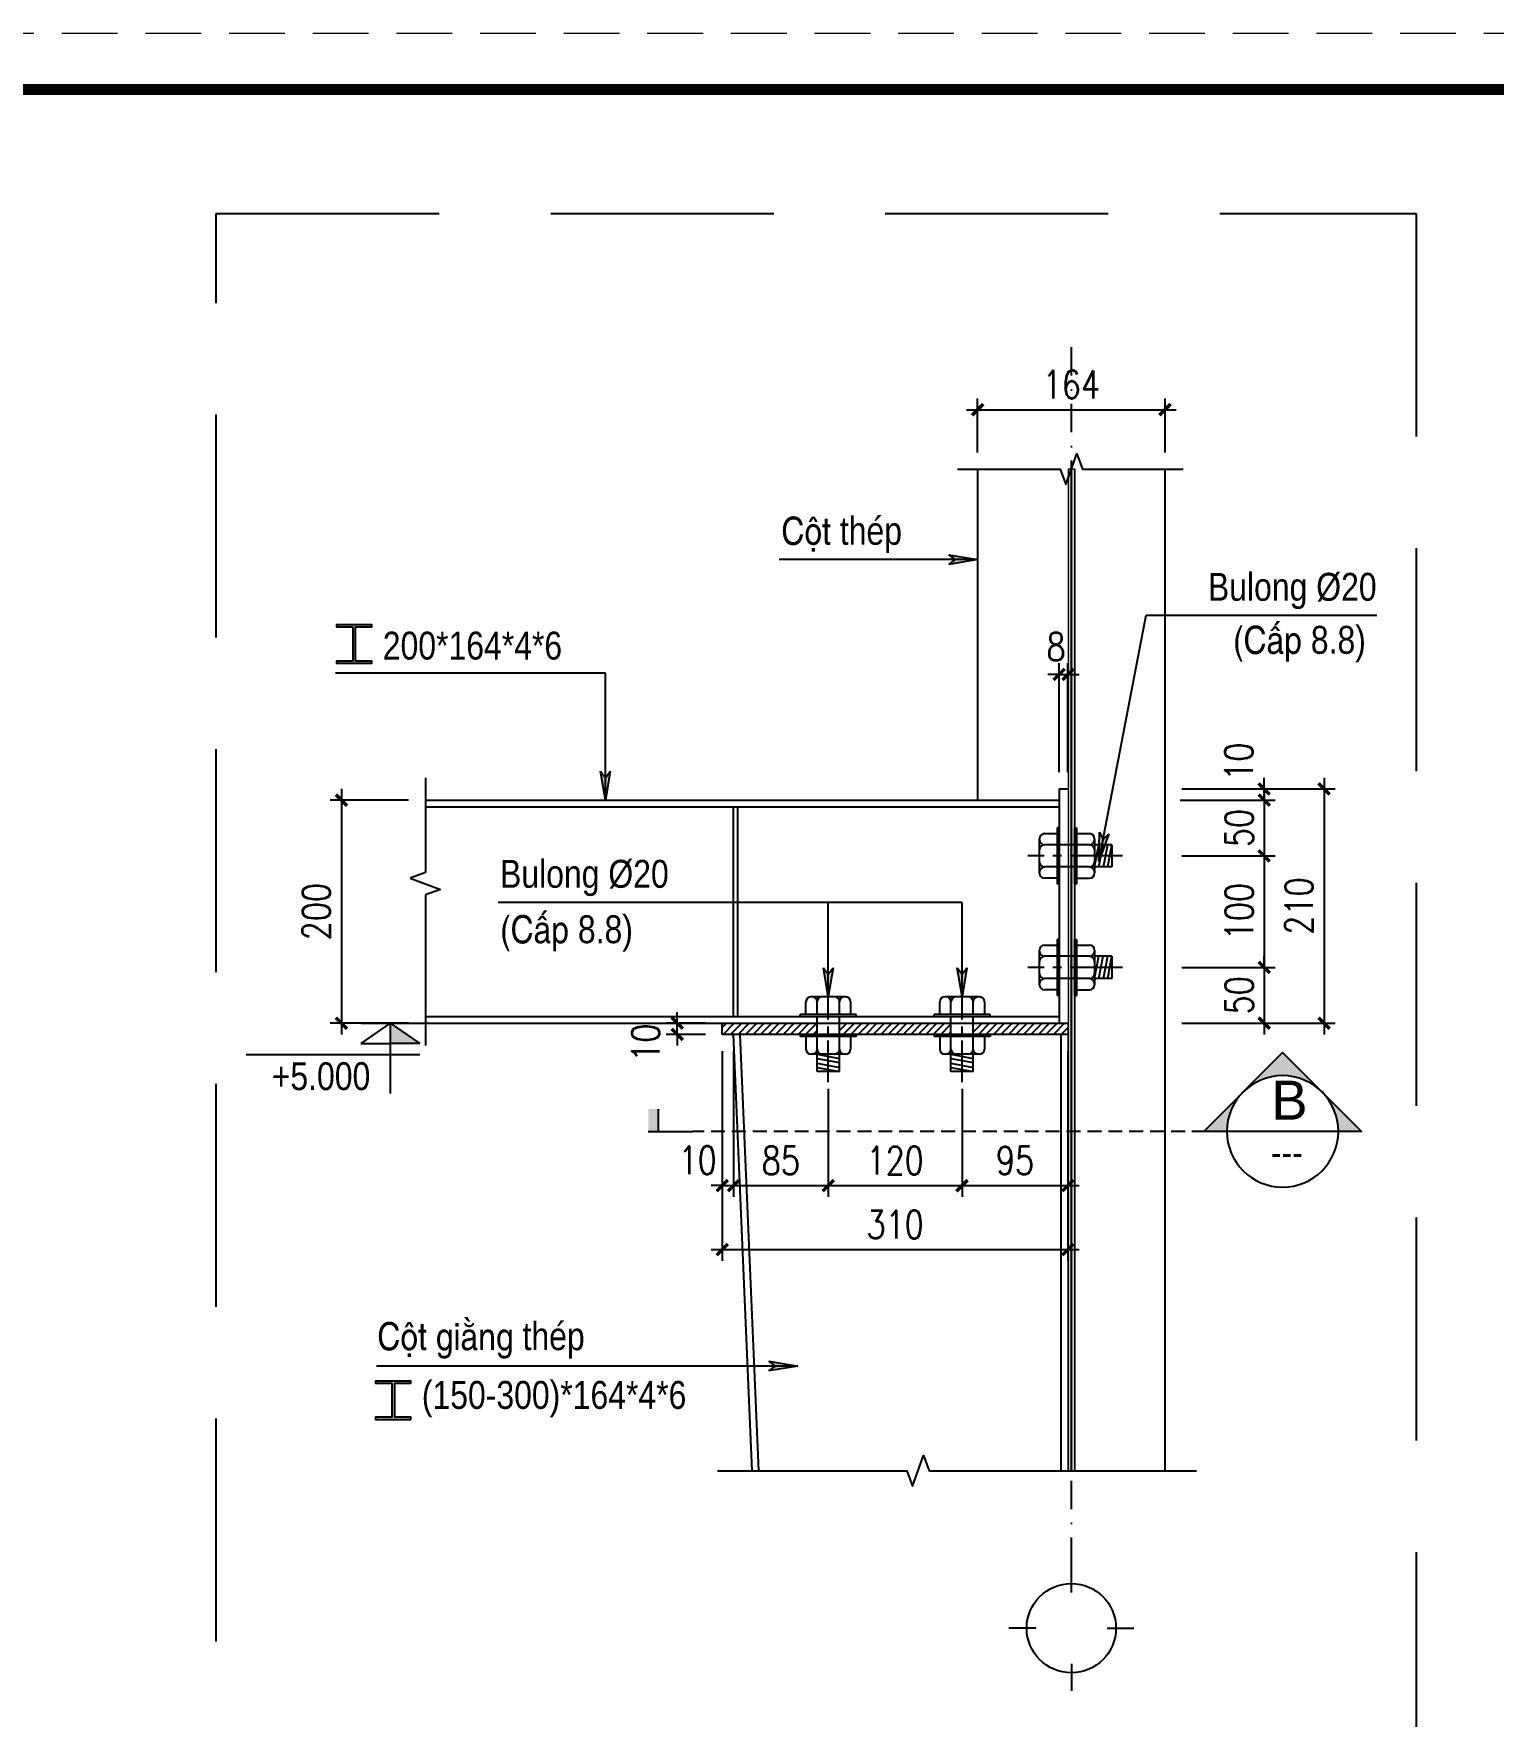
# Model space of a CAD drawing. Header units: inches. Extents: x 651127 to 1529722, y 768575 to 1021311.
# Drawn here: x 1035701 to 1048790, y 812890 to 827975 of the extents above; entities that cross this region are included whole.
import ezdxf
from ezdxf.enums import TextEntityAlignment as Align

# ---------------------------------------------------------------- set-up
doc = ezdxf.new("R2010")
doc.units = ezdxf.units.IN
doc.header["$LTSCALE"] = 1000
doc.header["$MEASUREMENT"] = 0
for name, pattern in [('CENTER2', [1.125, 0.75, -0.125, 0.125, -0.125]), ('DASHDOT', [25.4, 12.7, -6.35, 0, -6.35]), ('HIDDEN', [0.375, 0.25, -0.125]), ('HIDDEN2', [0.1875, 0.125, -0.0625])]:
    doc.linetypes.add(name, pattern=pattern)
doc.layers.get('DEFPOINTS').update_dxf_attribs({"color": 8, "lineweight": 9})
for name, color, linetype in [('DWGshare.com_1', 7, 'Continuous'), ('DWGshare.com_10', 7, 'Continuous'), ('DWGshare.com_11', 143, 'Continuous'), ('DWGshare.com_12', 51, 'Continuous'), ('DWGshare.com_2', 147, 'Continuous'), ('DWGshare.com_4', 8, 'CENTER2'), ('DWGshare.com_6', 40, 'Continuous'), ('DWGshare.com_9', 8, 'Continuous')]:
    doc.layers.add(name, color=color, linetype=linetype)
doc.layers.add('DWGshare.com_21', color=144, linetype='Continuous', lineweight=15)
doc.layers.add('DWGshare.com_22', color=7, linetype='Continuous', lineweight=18)
doc.styles.add('DWGshare.com_1', font='VHELVCN.TTF')
doc.styles.add('DWGshare.com_2', font='VHELVEB.TTF')
doc.styles.add('DWGshare.com_4', font='romans.shx', dxfattribs={"width": 0.8})
doc.styles.add('DWGshare.com_7', font='VHELVCN.TTF')
doc.dimstyles.new('DWGshare.com_4', dxfattribs={"dimscale": 100, "dimtxt": 2.5, "dimasz": 2, "dimexe": 1, "dimexo": 1.5, "dimgap": 1, "dimtad": 1, "dimdec": 0, "dimlfac": 0.5, "dimzin": 0, "dimdsep": 46, "dimtxsty": 'DWGshare.com_4', "dimblk": 'DWGshare.com_6', "dimcen": 1.5, "dimdle": 1, "dimclrd": 256, "dimclre": 256, "dimclrt": 7, "dimadec": 0, "dimazin": 0, "dimtfac": 1, "dimtdec": 0, "dimtix": 1, "dimtmove": 2, "dimatfit": 3, "dimldrblk": 'DWGshare.com_6', "dimfxl": 1, "dimtolj": 1, "dimtzin": 0, "dimarcsym": 0})
doc.dimstyles.new('DWGshare.com_6', dxfattribs={"dimscale": 100, "dimtxt": 2.5, "dimasz": 1, "dimexe": 1, "dimexo": 1.5, "dimgap": 1, "dimtad": 1, "dimdec": 0, "dimlfac": 0.1, "dimzin": 0, "dimdsep": 46, "dimtxsty": 'DWGshare.com_4', "dimblk": 'DWGshare.com_1', "dimcen": 1.5, "dimdle": 1, "dimclrd": 256, "dimclre": 256, "dimclrt": 7, "dimadec": 0, "dimazin": 0, "dimtfac": 1, "dimtdec": 0, "dimtix": 1, "dimtmove": 2, "dimatfit": 3, "dimfxl": 1, "dimtolj": 1, "dimtzin": 0, "dimarcsym": 0})

# ---------------------------------------------------------------- blocks, each defined once
blk = doc.blocks.new('DWGshare.com_1')
at = {"color": 0, "linetype": 'ByBlock', "const_width": 0.3}
blk.add_lwpolyline([(-0.5, -0.5), (0.5, 0.5)], dxfattribs=at)
blk = doc.blocks.new('*D70')
at = {"layer": 'DEFPOINTS', "color": 0, "transparency": 16777216}
for p in [(1041876, 819004), (1041976, 819004), (1041976, 817648)]:
    blk.add_point(p, dxfattribs=at)
at = {"layer": 'DWGshare.com_2', "lineweight": -2, "transparency": 16777216}
for p, q in [((1041876, 818854), (1041876, 817548)), ((1041976, 818854), (1041976, 817548)), ((1041876, 817648), (1041776, 817648)), ((1041876, 817648), (1041976, 817648)), ((1041976, 817648), (1042076, 817648))]:
    blk.add_line(p, q, dxfattribs=at)
at = {"layer": 'DWGshare.com_2', "lineweight": -2, "transparency": 16777216, "xscale": 100, "yscale": 100, "zscale": 100}
blk.add_blockref('DWGshare.com_1', (1041876, 817648), dxfattribs=at)
at = {"layer": 'DWGshare.com_2', "lineweight": -2, "transparency": 16777216, "xscale": 100, "yscale": 100, "zscale": 100, "rotation": 180}
blk.add_blockref('DWGshare.com_1', (1041976, 817648), dxfattribs=at)
at = {"layer": 'DWGshare.com_2', "color": 7, "transparency": 16777216, "insert": (1041655, 817876), "char_height": 250, "attachment_point": 5, "style": 'DWGshare.com_4'}
blk.add_mtext('\\A1;10', dxfattribs=at)
blk = doc.blocks.new('*D71')
at = {"layer": 'DEFPOINTS', "color": 0, "transparency": 16777216}
for p in [(1041976, 819004), (1042826, 818666), (1042826, 817648)]:
    blk.add_point(p, dxfattribs=at)
at = {"layer": 'DWGshare.com_2', "lineweight": -2, "transparency": 16777216}
for p, q in [((1041976, 818854), (1041976, 817548)), ((1042826, 818516), (1042826, 817548)), ((1041876, 817648), (1042926, 817648))]:
    blk.add_line(p, q, dxfattribs=at)
at = {"layer": 'DWGshare.com_2', "lineweight": -2, "transparency": 16777216, "xscale": 100, "yscale": 100, "zscale": 100, "rotation": 180}
blk.add_blockref('DWGshare.com_1', (1041976, 817648), dxfattribs=at)
at = {"layer": 'DWGshare.com_2', "lineweight": -2, "transparency": 16777216, "xscale": 100, "yscale": 100, "zscale": 100}
blk.add_blockref('DWGshare.com_1', (1042826, 817648), dxfattribs=at)
at = {"layer": 'DWGshare.com_2', "color": 7, "transparency": 16777216, "insert": (1042401, 817873), "char_height": 250, "attachment_point": 5, "style": 'DWGshare.com_4'}
blk.add_mtext('\\A1;85', dxfattribs=at)
blk = doc.blocks.new('*D49')
at = {"layer": 'DEFPOINTS', "color": 0, "transparency": 16777216}
for p in [(1042826, 818666), (1044026, 818666), (1044026, 817648)]:
    blk.add_point(p, dxfattribs=at)
at = {"layer": 'DWGshare.com_2', "lineweight": -2, "transparency": 16777216}
for p, q in [((1042826, 818516), (1042826, 817548)), ((1044026, 818516), (1044026, 817548)), ((1042726, 817648), (1044126, 817648))]:
    blk.add_line(p, q, dxfattribs=at)
at = {"layer": 'DWGshare.com_2', "lineweight": -2, "transparency": 16777216, "xscale": 100, "yscale": 100, "zscale": 100, "rotation": 180}
blk.add_blockref('DWGshare.com_1', (1042826, 817648), dxfattribs=at)
at = {"layer": 'DWGshare.com_2', "lineweight": -2, "transparency": 16777216, "xscale": 100, "yscale": 100, "zscale": 100}
blk.add_blockref('DWGshare.com_1', (1044026, 817648), dxfattribs=at)
at = {"layer": 'DWGshare.com_2', "color": 7, "transparency": 16777216, "insert": (1043426, 817873), "char_height": 250, "attachment_point": 5, "style": 'DWGshare.com_4'}
blk.add_mtext('\\A1;120', dxfattribs=at)
blk = doc.blocks.new('*D72')
at = {"layer": 'DEFPOINTS', "color": 0, "transparency": 16777216}
for p in [(1044976, 819004), (1044026, 818666), (1044976, 817648)]:
    blk.add_point(p, dxfattribs=at)
at = {"layer": 'DWGshare.com_2', "lineweight": -2, "transparency": 16777216}
for p, q in [((1044976, 818854), (1044976, 817548)), ((1044026, 818516), (1044026, 817548)), ((1043926, 817648), (1045076, 817648))]:
    blk.add_line(p, q, dxfattribs=at)
at = {"layer": 'DWGshare.com_2', "lineweight": -2, "transparency": 16777216, "xscale": 100, "yscale": 100, "zscale": 100, "rotation": 180}
blk.add_blockref('DWGshare.com_1', (1044026, 817648), dxfattribs=at)
at = {"layer": 'DWGshare.com_2', "lineweight": -2, "transparency": 16777216, "xscale": 100, "yscale": 100, "zscale": 100}
blk.add_blockref('DWGshare.com_1', (1044976, 817648), dxfattribs=at)
at = {"layer": 'DWGshare.com_2', "color": 7, "transparency": 16777216, "insert": (1044501, 817873), "char_height": 250, "attachment_point": 5, "style": 'DWGshare.com_4'}
blk.add_mtext('\\A1;95', dxfattribs=at)
blk = doc.blocks.new('*D50')
at = {"layer": 'DEFPOINTS', "color": 0, "transparency": 16777216}
for p in [(1041876, 819004), (1044976, 819002), (1044976, 817074)]:
    blk.add_point(p, dxfattribs=at)
at = {"layer": 'DWGshare.com_2', "lineweight": -2, "transparency": 16777216}
for p, q in [((1041876, 818854), (1041876, 816974)), ((1044976, 818852), (1044976, 816974)), ((1041776, 817074), (1045076, 817074))]:
    blk.add_line(p, q, dxfattribs=at)
at = {"layer": 'DWGshare.com_2', "lineweight": -2, "transparency": 16777216, "xscale": 100, "yscale": 100, "zscale": 100, "rotation": 180}
blk.add_blockref('DWGshare.com_1', (1041876, 817074), dxfattribs=at)
at = {"layer": 'DWGshare.com_2', "lineweight": -2, "transparency": 16777216, "xscale": 100, "yscale": 100, "zscale": 100}
blk.add_blockref('DWGshare.com_1', (1044976, 817074), dxfattribs=at)
at = {"layer": 'DWGshare.com_2', "color": 7, "transparency": 16777216, "insert": (1043426, 817299), "char_height": 250, "attachment_point": 5, "style": 'DWGshare.com_4'}
blk.add_mtext('\\A1;310', dxfattribs=at)
blk = doc.blocks.new('*D51')
at = {"layer": 'DEFPOINTS', "color": 0, "transparency": 16777216}
for p in [(1045832, 821104), (1045846, 821204), (1046735, 821104)]:
    blk.add_point(p, dxfattribs=at)
at = {"layer": 'DWGshare.com_2', "lineweight": -2, "transparency": 16777216}
for p, q in [((1046735, 821204), (1046735, 821304)), ((1045982, 821104), (1046835, 821104)), ((1045996, 821204), (1046835, 821204)), ((1046735, 821204), (1046735, 821104)), ((1046735, 821104), (1046735, 821004))]:
    blk.add_line(p, q, dxfattribs=at)
at = {"layer": 'DWGshare.com_2', "lineweight": -2, "transparency": 16777216, "xscale": 100, "yscale": 100, "zscale": 100}
for p, rotation in [((1046735, 821204), 270), ((1046735, 821104), 90)]:
    blk.add_blockref('DWGshare.com_1', p, dxfattribs=dict(at, rotation=rotation))
at = {"layer": 'DWGshare.com_2', "color": 7, "transparency": 16777216, "insert": (1046507, 821448), "char_height": 250, "attachment_point": 5, "rotation": 90, "style": 'DWGshare.com_4'}
blk.add_mtext('\\A1;10', dxfattribs=at)
blk = doc.blocks.new('*D52')
at = {"layer": 'DEFPOINTS', "color": 0, "transparency": 16777216}
for p in [(1045832, 821104), (1045846, 820604), (1046735, 820604)]:
    blk.add_point(p, dxfattribs=at)
at = {"layer": 'DWGshare.com_2', "lineweight": -2, "transparency": 16777216}
for p, q in [((1045982, 821104), (1046835, 821104)), ((1046735, 821104), (1046735, 821204)), ((1046735, 821104), (1046735, 820604)), ((1045996, 820604), (1046835, 820604)), ((1046735, 820604), (1046735, 820504))]:
    blk.add_line(p, q, dxfattribs=at)
at = {"layer": 'DWGshare.com_2', "lineweight": -2, "transparency": 16777216, "xscale": 100, "yscale": 100, "zscale": 100}
for p, rotation in [((1046735, 821104), 270), ((1046735, 820604), 90)]:
    blk.add_blockref('DWGshare.com_1', p, dxfattribs=dict(at, rotation=rotation))
at = {"layer": 'DWGshare.com_2', "color": 7, "transparency": 16777216, "insert": (1046510, 820854), "char_height": 250, "attachment_point": 5, "rotation": 90, "style": 'DWGshare.com_4'}
blk.add_mtext('\\A1;50', dxfattribs=at)
blk = doc.blocks.new('*D53')
at = {"layer": 'DEFPOINTS', "color": 0, "transparency": 16777216}
for p in [(1045846, 820604), (1045846, 819604), (1046735, 819604)]:
    blk.add_point(p, dxfattribs=at)
at = {"layer": 'DWGshare.com_2', "lineweight": -2, "transparency": 16777216}
for p, q in [((1046735, 820704), (1046735, 819504)), ((1045996, 820604), (1046835, 820604)), ((1045996, 819604), (1046835, 819604))]:
    blk.add_line(p, q, dxfattribs=at)
at = {"layer": 'DWGshare.com_2', "lineweight": -2, "transparency": 16777216, "xscale": 100, "yscale": 100, "zscale": 100}
for p, rotation in [((1046735, 820604), 90), ((1046735, 819604), 270)]:
    blk.add_blockref('DWGshare.com_1', p, dxfattribs=dict(at, rotation=rotation))
at = {"layer": 'DWGshare.com_2', "color": 7, "transparency": 16777216, "insert": (1046510, 820104), "char_height": 250, "attachment_point": 5, "rotation": 90, "style": 'DWGshare.com_4'}
blk.add_mtext('\\A1;100', dxfattribs=at)
blk = doc.blocks.new('*D54')
at = {"layer": 'DEFPOINTS', "color": 0, "transparency": 16777216}
for p in [(1045846, 819604), (1045846, 819104), (1046735, 819104)]:
    blk.add_point(p, dxfattribs=at)
at = {"layer": 'DWGshare.com_2', "lineweight": -2, "transparency": 16777216}
for p, q in [((1045996, 819604), (1046835, 819604)), ((1046735, 819604), (1046735, 819704)), ((1046735, 819604), (1046735, 819104)), ((1045996, 819104), (1046835, 819104)), ((1046735, 819104), (1046735, 819004))]:
    blk.add_line(p, q, dxfattribs=at)
at = {"layer": 'DWGshare.com_2', "lineweight": -2, "transparency": 16777216, "xscale": 100, "yscale": 100, "zscale": 100}
for p, rotation in [((1046735, 819604), 270), ((1046735, 819104), 90)]:
    blk.add_blockref('DWGshare.com_1', p, dxfattribs=dict(at, rotation=rotation))
at = {"layer": 'DWGshare.com_2', "color": 7, "transparency": 16777216, "insert": (1046510, 819354), "char_height": 250, "attachment_point": 5, "rotation": 90, "style": 'DWGshare.com_4'}
blk.add_mtext('\\A1;50', dxfattribs=at)
blk = doc.blocks.new('*D55')
at = {"layer": 'DEFPOINTS', "color": 0, "transparency": 16777216}
for p in [(1045846, 821204), (1045846, 819104), (1047272, 819104)]:
    blk.add_point(p, dxfattribs=at)
at = {"layer": 'DWGshare.com_2', "lineweight": -2, "transparency": 16777216}
for p, q in [((1047272, 821304), (1047272, 819004)), ((1045996, 821204), (1047372, 821204)), ((1045996, 819104), (1047372, 819104))]:
    blk.add_line(p, q, dxfattribs=at)
at = {"layer": 'DWGshare.com_2', "lineweight": -2, "transparency": 16777216, "xscale": 100, "yscale": 100, "zscale": 100}
for p, rotation in [((1047272, 821204), 90), ((1047272, 819104), 270)]:
    blk.add_blockref('DWGshare.com_1', p, dxfattribs=dict(at, rotation=rotation))
at = {"layer": 'DWGshare.com_2', "color": 7, "transparency": 16777216, "insert": (1047047, 820154), "char_height": 250, "attachment_point": 5, "rotation": 90, "style": 'DWGshare.com_4'}
blk.add_mtext('\\A1;210', dxfattribs=at)
blk = doc.blocks.new('*D73')
at = {"layer": 'DEFPOINTS', "color": 0, "transparency": 16777216}
for p in [(1039213, 821104), (1038461, 819104), (1039213, 819104)]:
    blk.add_point(p, dxfattribs=at)
at = {"layer": 'DWGshare.com_2', "lineweight": -2, "transparency": 16777216}
for p, q in [((1039063, 821104), (1038361, 821104)), ((1038461, 821204), (1038461, 819004)), ((1039063, 819104), (1038361, 819104))]:
    blk.add_line(p, q, dxfattribs=at)
at = {"layer": 'DWGshare.com_2', "lineweight": -2, "transparency": 16777216, "xscale": 100, "yscale": 100, "zscale": 100}
for p, rotation in [((1038461, 821104), 90), ((1038461, 819104), 270)]:
    blk.add_blockref('DWGshare.com_1', p, dxfattribs=dict(at, rotation=rotation))
at = {"layer": 'DWGshare.com_2', "color": 7, "transparency": 16777216, "insert": (1038236, 820104), "char_height": 250, "attachment_point": 5, "rotation": 90, "style": 'DWGshare.com_4'}
blk.add_mtext('\\A1;200', dxfattribs=at)
blk = doc.blocks.new('*D83')
at = {"layer": 'DEFPOINTS', "color": 0, "transparency": 16777216}
for p in [(1044976, 822231), (1044896, 821204), (1044976, 821204)]:
    blk.add_point(p, dxfattribs=at)
at = {"layer": 'DWGshare.com_2', "lineweight": -2, "transparency": 16777216}
for p, q in [((1044896, 821354), (1044896, 822331)), ((1044976, 821354), (1044976, 822331)), ((1044896, 822231), (1044796, 822231)), ((1044896, 822231), (1044976, 822231)), ((1044976, 822231), (1045076, 822231))]:
    blk.add_line(p, q, dxfattribs=at)
at = {"layer": 'DWGshare.com_2', "lineweight": -2, "transparency": 16777216, "xscale": 100, "yscale": 100, "zscale": 100}
blk.add_blockref('DWGshare.com_1', (1044896, 822231), dxfattribs=at)
at = {"layer": 'DWGshare.com_2', "lineweight": -2, "transparency": 16777216, "xscale": 100, "yscale": 100, "zscale": 100, "rotation": 180}
blk.add_blockref('DWGshare.com_1', (1044976, 822231), dxfattribs=at)
at = {"layer": 'DWGshare.com_2', "color": 7, "transparency": 16777216, "insert": (1044869, 822479), "char_height": 250, "attachment_point": 5, "style": 'DWGshare.com_4'}
blk.add_mtext('\\A1;8', dxfattribs=at)
blk = doc.blocks.new('*D84')
at = {"layer": 'DEFPOINTS', "color": 0, "transparency": 16777216}
for p in [(1041472, 819104), (1041876, 819104), (1041876, 819004)]:
    blk.add_point(p, dxfattribs=at)
at = {"layer": 'DWGshare.com_2', "lineweight": -2, "transparency": 16777216}
for p, q in [((1041472, 819104), (1041472, 819204)), ((1041726, 819104), (1041372, 819104)), ((1041726, 819004), (1041372, 819004)), ((1041472, 819004), (1041472, 819104)), ((1041472, 819004), (1041472, 818904))]:
    blk.add_line(p, q, dxfattribs=at)
at = {"layer": 'DWGshare.com_2', "lineweight": -2, "transparency": 16777216, "xscale": 100, "yscale": 100, "zscale": 100}
for p, rotation in [((1041472, 819104), 270), ((1041472, 819004), 90)]:
    blk.add_blockref('DWGshare.com_1', p, dxfattribs=dict(at, rotation=rotation))
at = {"layer": 'DWGshare.com_2', "color": 7, "transparency": 16777216, "insert": (1041189, 818929), "char_height": 250, "attachment_point": 5, "rotation": 90, "style": 'DWGshare.com_4'}
blk.add_mtext('\\A1;10', dxfattribs=at)
blk = doc.blocks.new('*D86')
at = {"layer": 'DEFPOINTS', "color": 0, "transparency": 16777216}
for p in [(1045846, 824604), (1044166, 824071), (1045846, 824071)]:
    blk.add_point(p, dxfattribs=at)
at = {"layer": 'DWGshare.com_2', "lineweight": -2, "transparency": 16777216}
for p, q in [((1044166, 824221), (1044166, 824704)), ((1045846, 824221), (1045846, 824704)), ((1044066, 824604), (1045946, 824604))]:
    blk.add_line(p, q, dxfattribs=at)
at = {"layer": 'DWGshare.com_2', "lineweight": -2, "transparency": 16777216, "xscale": 100, "yscale": 100, "zscale": 100, "rotation": 180}
blk.add_blockref('DWGshare.com_1', (1044166, 824604), dxfattribs=at)
at = {"layer": 'DWGshare.com_2', "lineweight": -2, "transparency": 16777216, "xscale": 100, "yscale": 100, "zscale": 100}
blk.add_blockref('DWGshare.com_1', (1045846, 824604), dxfattribs=at)
at = {"layer": 'DWGshare.com_2', "color": 7, "transparency": 16777216, "insert": (1045006, 824829), "char_height": 250, "attachment_point": 5, "style": 'DWGshare.com_4'}
blk.add_mtext('\\A1;164', dxfattribs=at)
blk = doc.blocks.new('DWGshare.com_6')
at = {"linetype": 'CENTER2'}
blk.add_hatch(color=256, dxfattribs=at).paths.add_polyline_path([(-1.296, 0.216), (-1, 0), (-1.296, -0.216), (0, 0)])
blk.add_line((0, 0), (-1, 0), dxfattribs=at)
blk.add_lwpolyline([(-1.296, 0.216), (0, 0), (-1.296, -0.216), (-1, 0), (-1.296, 0.216)], dxfattribs=at)
blk = doc.blocks.new('DWGshare.com_9')
for p, q in [((133227, 591936), (133227, 592183)), ((133264, 592220), (133355, 592220)), ((133370, 592260), (133355, 592260)), ((133355, 592260), (133355, 591859)), ((133370, 591859), (133370, 592260)), ((133480, 592260), (133494, 592260)), ((133480, 591859), (133480, 592260)), ((133494, 592260), (133494, 591859)), ((133494, 592220), (133586, 592220)), ((133622, 592183), (133622, 591936)), ((133355, 592140), (133264, 592140)), ((133480, 592140), (133370, 592140)), ((133586, 592140), (133494, 592140)), ((133747, 592140), (133622, 592140)), ((133622, 591980), (133653, 592140)), ((133653, 591980), (133683, 592140)), ((133686, 591980), (133717, 592140)), ((133717, 591980), (133747, 592140)), ((133747, 592140), (133747, 591980)), ((133355, 591980), (133264, 591980)), ((133480, 591980), (133370, 591980)), ((133586, 591980), (133494, 591980)), ((133747, 591980), (133622, 591980)), ((133355, 591900), (133264, 591900)), ((133370, 591859), (133355, 591859)), ((133480, 591859), (133494, 591859)), ((133494, 591900), (133586, 591900))]:
    blk.add_line(p, q)
at = {"color": 8, "linetype": 'CENTER2', "ltscale": 0.5}
blk.add_line((133823, 592060), (133144, 592060), dxfattribs=at)
for centre, start, end in [((133264, 592183), 90, 180), ((133264, 592176), 180, 270), ((133586, 592183), 0, 90), ((133586, 592176), 270, 0), ((133264, 592103), 90, 180), ((133586, 592103), 0, 90), ((133264, 592016), 180, 270), ((133264, 591943), 90, 180), ((133264, 591936), 180, 270), ((133586, 592016), 270, 0), ((133586, 591943), 0, 90), ((133586, 591936), 270, 0)]:
    blk.add_arc(centre, 36.4, start, end)
blk = doc.blocks.new('DWGshare.com_11')
at = {"color": 8, "linetype": 'CENTER2', "ltscale": 0.5}
blk.add_line((186794, 605716), (186794, 606587), dxfattribs=at)
for p, q in [((186594, 606323), (186594, 606437)), ((186640, 606483), (186949, 606483)), ((186694, 606323), (186694, 606437)), ((186894, 606323), (186894, 606437)), ((186994, 606437), (186994, 606323)), ((186543, 606305), (186543, 606323)), ((187045, 606323), (186543, 606323)), ((186543, 606305), (187045, 606305)), ((186694, 606145), (186694, 606305)), ((186894, 606145), (186894, 606305)), ((187045, 606305), (187045, 606323)), ((186543, 606145), (186543, 606126)), ((186543, 606145), (187045, 606145)), ((187045, 606126), (186543, 606126)), ((186594, 606126), (186594, 606012)), ((186694, 606012), (186694, 606126)), ((186894, 606012), (186894, 606126)), ((186994, 606126), (186994, 606012)), ((187045, 606145), (187045, 606126)), ((186949, 605966), (186640, 605966)), ((186694, 605811), (186694, 605966)), ((186694, 605966), (186894, 605929)), ((186894, 605811), (186894, 605966)), ((186694, 605929), (186894, 605891)), ((186694, 605886), (186894, 605849)), ((186694, 605849), (186894, 605811)), ((186894, 605811), (186694, 605811))]:
    blk.add_line(p, q)
for centre, start, end in [((186640, 606437), 90, 180), ((186649, 606437), 0, 90), ((186740, 606437), 90, 180), ((186849, 606437), 0, 90), ((186940, 606437), 90, 180), ((186949, 606437), 0, 90), ((186640, 606012), 180, 270), ((186649, 606012), 270, 0), ((186740, 606012), 180, 270), ((186849, 606012), 270, 0), ((186940, 606012), 180, 270), ((186949, 606012), 270, 0)]:
    blk.add_arc(centre, 45.5, start, end)
blk = doc.blocks.new('DWGshare.com_2')
for p, q in [((0, 320), (0, 560)), ((-320, 0), (-560, 0)), ((320, 0), (560, 0)), ((0, -320), (0, -560))]:
    blk.add_line(p, q)
blk.add_circle((0, 0), 400)
at = {"linetype": 'Continuous', "style": 'DWGshare.com_2'}
blk.add_attdef('2', text='', height=350, dxfattribs=at).set_placement((0, 0), align=Align.MIDDLE_CENTER)
blk = doc.blocks.new('*U19')
blk.add_hatch(color=256).paths.add_polyline_path([(-371, -181), (-636, 0), (-636, -181)])
for p, q in [((-900, 0), (0, 0)), ((-636, 0), (-900, -181)), ((-636, 0), (-636, -631)), ((-636, 0), (-371, -181)), ((-1929, -281), (-371, -281)), ((-900, -181), (-636, -181)), ((-371, -181), (-636, -181))]:
    blk.add_line(p, q)
at = {"linetype": 'CENTER2', "style": 'DWGshare.com_1'}
blk.add_attdef('%%P0.000', (771, 355), '', height=250, dxfattribs=at)
blk.add_attdef('CD', text='', height=250, dxfattribs=at).set_placement((-1699, -675), align=Align.BOTTOM_LEFT)
blk = doc.blocks.new('*U16')
h = blk.add_hatch(color=256)
edge = h.paths.add_edge_path()
edge.add_line((183356, 206715), (183563, 206715))
edge.add_line((183563, 206715), (182856, 207422))
edge.add_line((182856, 207422), (182149, 206715))
edge.add_line((182149, 206715), (182356, 206715))
edge.add_arc((182856, 206715), 500, 0, 180, ccw=False)
blk.add_hatch(color=256).paths.add_polyline_path([(188544, 206915), (188455, 206915), (188455, 206715), (188544, 206715)])
for p, q in [((188455, 206915), (188455, 206715)), ((182356, 206715), (183356, 206715)), ((188544, 206715), (188144, 206715))]:
    blk.add_line(p, q)
at = {"color": 143, "linetype": 'HIDDEN2'}
blk.add_line((183356, 206715), (188144, 206715), dxfattribs=at)
blk.add_lwpolyline([(183356, 206715), (183563, 206715), (182856, 207422), (182149, 206715), (182356, 206715, -1)], format="xyb", close=True)
blk.add_circle((182856, 206715), 500)
at = {"style": 'DWGshare.com_2', "flags": 8}
blk.add_attdef('A', text='', height=350, dxfattribs=at).set_placement((182856, 206715), align=Align.BOTTOM_CENTER)
at = {"style": 'DWGshare.com_1', "flags": 8}
blk.add_attdef('S-111', text='', height=250, dxfattribs=at).set_placement((182856, 206653), align=Align.TOP_CENTER)

msp = doc.modelspace()

# ---------------------------------------------------------------- hatches: boundary and pattern name
at = {"layer": 'DWGshare.com_21'}
msp.add_hatch(color=256, dxfattribs=at).paths.add_polyline_path([(1045036.1, 824070.7), (1044976.1, 824070.7), (1044976.1, 815090.6), (1045036.1, 815090.6)])
at = {"layer": 'DWGshare.com_6'}
for points in [[(1038565.4, 822652.7), (1038420.4, 822652.7), (1038420.4, 822677.7), (1038730.4, 822677.7), (1038730.4, 822652.7), (1038585.4, 822652.7), (1038585.4, 822352.7), (1038730.4, 822352.7), (1038730.4, 822327.7), (1038420.4, 822327.7), (1038420.4, 822352.7), (1038565.4, 822352.7)], [(1038915.5, 815874), (1038770.5, 815874), (1038770.5, 815899), (1039080.5, 815899), (1039080.5, 815874), (1038935.5, 815874), (1038935.5, 815574), (1039080.5, 815574), (1039080.5, 815549), (1038770.5, 815549), (1038770.5, 815574), (1038915.5, 815574)]]:
    msp.add_hatch(color=256, dxfattribs=at).paths.add_polyline_path(points)
at = {"layer": 'DWGshare.com_9'}
h = msp.add_hatch(dxfattribs=at)
h.set_pattern_fill('ANSI31', color=256, scale=15, style=0)
h.set_pattern_definition([(45, (502517.27, 725575.54), (-33.6759605, 33.6759605), [])])
h.paths.add_polyline_path([(1044976.1, 819103.8), (1044126.1, 819103.8), (1044126.1, 819003.8), (1044276.8, 819003.8), (1044976.1, 819003.8)])
h.paths.add_polyline_path([(1043926.1, 819103.8), (1042926.1, 819103.8), (1042926.1, 819003.8), (1043076.8, 819003.8), (1043926.1, 819003.8)])
h.paths.add_polyline_path([(1042726.1, 819103.8), (1041876.1, 819103.8), (1041876.1, 819003.8), (1042726.1, 819003.8)])

# ---------------------------------------------------------------- linework, layer by layer
at = {"layer": 'DEFPOINTS', "linetype": 'HIDDEN', "ltscale": 2}
msp.add_lwpolyline([(1000353.7, 768574.8), (1084453.7, 768574.8), (1084453.7, 827974.8), (1000353.7, 827974.8)], close=True, dxfattribs=at)
at = {"layer": 'DWGshare.com_1', "const_width": 100}
msp.add_lwpolyline([(1002353.7, 769074.8), (1083953.7, 769074.8), (1083953.7, 827474.8), (1002353.7, 827474.8)], close=True, dxfattribs=at)
at = {"layer": 'DWGshare.com_11', "linetype": 'HIDDEN', "ltscale": 8}
msp.add_lwpolyline([(1037337.2, 826362.6), (1048099.4, 826362.6), (1048099.4, 798560.2), (1037337.2, 798560.2)], close=True, dxfattribs=at)
at = {"layer": 'DWGshare.com_12'}
for p, q in [((1044166.1, 821103.8), (1044166.1, 824070.7)), ((1045846.1, 815090.6), (1045846.1, 824070.7)), ((1039213.3, 821103.8), (1044896.1, 821103.8)), ((1044896.1, 821203.8), (1044896.1, 819103.8)), ((1044896.1, 821203.8), (1044976.1, 821203.8)), ((1039213.3, 821043.8), (1044896.1, 821043.8)), ((1041976.1, 819163.8), (1041976.1, 821043.8)), ((1042016.1, 819163.8), (1042016.1, 821043.8)), ((1039213.3, 819163.8), (1044896.1, 819163.8)), ((1039213.3, 819103.8), (1044976.1, 819103.8)), ((1041876.1, 819003.8), (1041876.1, 819103.8)), ((1044976.1, 819003.8), (1041876.1, 819003.8)), ((1042144.3, 815090.6), (1041976.1, 819003.8)), ((1042204.3, 815090.6), (1042036.1, 819003.8)), ((1044916.1, 815090.6), (1044916.1, 819003.8))]:
    msp.add_line(p, q, dxfattribs=at)
at = {"layer": 'DWGshare.com_2', "linetype": 'Continuous'}
for p, q in [((1039213.3, 820453.8), (1039076, 820403.8)), ((1039076, 820403.8), (1039350.7, 820303.8)), ((1039350.7, 820303.8), (1039213.3, 820253.8))]:
    msp.add_line(p, q, dxfattribs=at)
at = {"layer": 'DWGshare.com_2'}
for points in [[(1043984.6, 824070.7), (1044905.3, 824070.7), (1044955.3, 823933.3), (1045055.3, 824208.1), (1045105.3, 824070.7), (1046009.7, 824070.7)], [(1041832.6, 815090.6), (1043531, 815090.6), (1043581, 814953.2), (1043681, 815227.9), (1043731, 815090.6), (1046129.6, 815090.6)]]:
    msp.add_lwpolyline(points, dxfattribs=at)
at = {"layer": 'DWGshare.com_2', "linetype": 'Continuous'}
for points in [[(1039213.3, 821303.8), (1039213.3, 820453.8)], [(1039213.3, 820253.8), (1039213.3, 818903.8)]]:
    msp.add_lwpolyline(points, dxfattribs=at)
at = {"layer": 'DWGshare.com_21'}
msp.add_lwpolyline([(1045036.1, 824070.7), (1044976.1, 824070.7), (1044976.1, 815090.6), (1045036.1, 815090.6)], close=True, dxfattribs=at)
at = {"layer": 'DWGshare.com_22', "color": 4}
for p, q in [((1044976.1, 824070.7), (1044976.1, 815090.6)), ((1045036.1, 824070.7), (1045036.1, 815090.6)), ((1044976.1, 821203.8), (1044976.1, 819103.8)), ((1044976.1, 815090.6), (1044976.1, 819103.8))]:
    msp.add_line(p, q, dxfattribs=at)
at = {"layer": 'DWGshare.com_4', "linetype": 'DASHDOT', "ltscale": 0.02}
msp.add_line((1045006.1, 814240.2), (1045006.1, 825219.1), dxfattribs=at)
at = {"layer": 'DWGshare.com_6'}
for points in [[(1038565.4, 822652.7), (1038420.4, 822652.7), (1038420.4, 822677.7), (1038730.4, 822677.7), (1038730.4, 822652.7), (1038585.4, 822652.7), (1038585.4, 822352.7), (1038730.4, 822352.7), (1038730.4, 822327.7), (1038420.4, 822327.7), (1038420.4, 822352.7), (1038565.4, 822352.7)], [(1038915.5, 815874), (1038770.5, 815874), (1038770.5, 815899), (1039080.5, 815899), (1039080.5, 815874), (1038935.5, 815874), (1038935.5, 815574), (1039080.5, 815574), (1039080.5, 815549), (1038770.5, 815549), (1038770.5, 815574), (1038915.5, 815574)]]:
    msp.add_lwpolyline(points, close=True, dxfattribs=at)
at = {"layer": 'DWGshare.com_9', "linetype": 'DASHDOT', "ltscale": 250}
msp.add_line((1045006.1, 815090.6), (1045006.1, 824070.7), dxfattribs=at)

# ---------------------------------------------------------------- block references
at = {"layer": 'DWGshare.com_2', "xscale": 1.25, "yscale": 1.25, "zscale": 1.25}
for p in [(878186.2, 80529.2), (878186.2, 79529.2)]:
    msp.add_blockref('DWGshare.com_9', p, dxfattribs=at)
at = {"layer": 'DWGshare.com_2'}
for p in [(856031.9, 212859.2), (857231.9, 212859.2)]:
    msp.add_blockref('DWGshare.com_11', p, dxfattribs=at)
at = {"layer": 'DWGshare.com_6', "linetype": 'CENTER2'}
ref = msp.add_blockref('*U19', (1039534.7, 819103.8), dxfattribs=at)
ref.add_attrib('CD', '+5.000', dxfattribs={"layer": '0', "linetype": 'CENTER2', "height": 250, "style": 'DWGshare.com_1'}).set_placement((1037835.8, 818429), align=Align.BOTTOM_LEFT)
ref = msp.add_blockref('*U16', (1229756.3, 611418.9), dxfattribs=dict(at, xscale=-1))
ref.add_attrib('S-111', '---', dxfattribs={"layer": '0', "height": 250, "style": 'DWGshare.com_1'}).set_placement((1046938.6, 818071.4), align=Align.TOP_CENTER)
ref.add_attrib('A', 'B', dxfattribs={"layer": '0', "height": 350, "style": 'DWGshare.com_2'}).set_placement((1046962, 818133.9), align=Align.BOTTOM_CENTER)
msp.add_blockref('DWGshare.com_2', (1045006.1, 813680.2), dxfattribs=at)

# ---------------------------------------------------------------- texts
at = {"layer": 'DWGshare.com_10', "linetype": 'Continuous', "style": 'DWGshare.com_7'}
for s, p in [('Coät theùp', (1042406.1, 823393)), ('Bulong Þ20', (1046230.7, 822890.8)), ('200*164*4*6', (1038831.7, 822364)), ('(Caáp 8.8)', (1046455.6, 822415.6)), ('Bulong Þ20', (1039883.2, 820317.9)), ('(Caáp 8.8)', (1039883.2, 819821.2)), ('Coät giaèng theùp', (1038783.3, 816172.9)), ('(150-300)*164*4*6', (1039181.8, 815646.5))]:
    msp.add_text(s, height=250, dxfattribs=at).set_placement(p)

# ---------------------------------------------------------------- dimensions: what is measured, and where the dimension line sits
at = {"layer": 'DWGshare.com_2'}
dim = msp.add_linear_dim(base=(1045846.1, 824604.4), p1=(1044166.1, 824070.7), p2=(1045846.1, 824070.7), text='164', dimstyle='DWGshare.com_6', dxfattribs=at)
dim.commit()
dim.dimension.update_dxf_attribs({"geometry": '*D86', "text_midpoint": (1045006.1, 824829.4)})
for base, p1, p2, picture, middle in [((1044976.1, 822231.3), (1044896.1, 821203.8), (1044976.1, 821203.8), '*D83', (1044869.4, 822479.3)), ((1041976.1, 817648.2), (1041876.1, 819003.8), (1041976.1, 819003.8), '*D70', (1041655.2, 817876))]:
    dim = msp.add_linear_dim(base=base, p1=p1, p2=p2, dimstyle='DWGshare.com_6', dxfattribs=at)
    dim.commit()
    dim.dimension.update_dxf_attribs({"geometry": picture, "text_midpoint": middle, "dimtype": 160})
for base, p1, p2, picture, middle in [((1046735, 821103.8), (1045846.1, 821203.8), (1045831.8, 821103.8), '*D51', (1046507.3, 821448.5)), ((1041472.4, 819103.8), (1041876.1, 819003.8), (1041876.1, 819103.8), '*D84', (1041188.7, 818928.9))]:
    dim = msp.add_linear_dim(base=base, p1=p1, p2=p2, angle=90, dimstyle='DWGshare.com_6', dxfattribs=at)
    dim.commit()
    dim.dimension.update_dxf_attribs({"geometry": picture, "text_midpoint": middle, "dimtype": 160})
for base, p1, p2, picture, middle in [((1047272.2, 819103.8), (1045846.1, 821203.8), (1045846.1, 819103.8), '*D55', (1047047.2, 820153.8)), ((1038461.2, 819103.8), (1039213.3, 821103.8), (1039213.3, 819103.8), '*D73', (1038236.2, 820103.8)), ((1046735, 820603.8), (1045831.8, 821103.8), (1045846.1, 820603.8), '*D52', (1046510, 820853.8)), ((1046735, 819603.8), (1045846.1, 820603.8), (1045846.1, 819603.8), '*D53', (1046510, 820103.8)), ((1046735, 819103.8), (1045846.1, 819603.8), (1045846.1, 819103.8), '*D54', (1046510, 819353.8))]:
    dim = msp.add_linear_dim(base=base, p1=p1, p2=p2, angle=90, dimstyle='DWGshare.com_6', dxfattribs=at)
    dim.commit()
    dim.dimension.update_dxf_attribs({"geometry": picture, "text_midpoint": middle})
for base, p1, p2, picture, middle in [((1044976.1, 817073.9), (1041876.1, 819003.8), (1044976.1, 819001.8), '*D50', (1043426.1, 817298.9)), ((1042826.1, 817648.2), (1041976.1, 819003.8), (1042826.1, 818665.6), '*D71', (1042401.1, 817873.2)), ((1044976.1, 817648.2), (1044026.1, 818665.6), (1044976.1, 819003.8), '*D72', (1044501.1, 817873.2)), ((1044026.1, 817648.2), (1042826.1, 818665.6), (1044026.1, 818665.6), '*D49', (1043426.1, 817873.2))]:
    dim = msp.add_linear_dim(base=base, p1=p1, p2=p2, dimstyle='DWGshare.com_6', dxfattribs=at)
    dim.commit()
    dim.dimension.update_dxf_attribs({"geometry": picture, "text_midpoint": middle})

# ---------------------------------------------------------------- leaders
for points in [[(1044166.1, 823260.2), (1043540.4, 823260.2), (1042385.7, 823260.2)], [(1045252.1, 820553.8), (1045677.5, 822763.2), (1047745.1, 822763.2)], [(1040828.4, 821103.8), (1040828.4, 822241.5), (1038406.4, 822241.5)], [(1042826.1, 819342), (1042826.1, 820184.6), (1039865, 820184.6)], [(1044026.1, 819342), (1044026.1, 820184.6), (1039865, 820184.6)], [(1042552.3, 816030.2), (1042103.9, 816030.2), (1038774.3, 816030.2)]]:
    msp.add_leader(points, dimstyle='DWGshare.com_4', dxfattribs=at)

doc.saveas('drawing.dxf')
